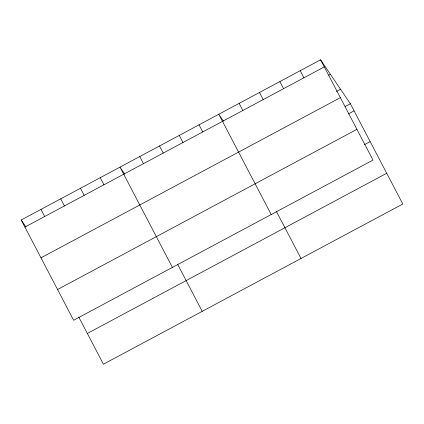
<?xml version="1.0" encoding="UTF-8"?>
<svg xmlns="http://www.w3.org/2000/svg" width="424" height="424" viewBox="0 0 424 424"><rect width="100%" height="100%" fill="white"/><g stroke="black" fill="none" stroke-linecap="round" stroke-linejoin="round"><path stroke-width="0.64" d="M320.576 59.8L372.998 160.076L73.622 320.258L21.2 219.982L320.576 59.8L350.378 103.742L402.8 204.018L103.424 364.2L78.763 317.025M24.91 227.079L324.286 66.897M328.664 75.233L330.407 74.301M336.471 91.42L340.541 89.241M40.985 257.829L340.361 97.647M345.141 106.541L350.378 103.742M348.268 113.95L354.088 110.839M57.547 289.507L356.923 129.325M364.349 144.701L370.163 141.589M87.349 333.45L386.725 173.268M223.522 121.243L218.784 114.263L271.212 214.539M124.73 174.105L119.992 167.125L172.414 267.401M21.2 219.982L25.933 226.962M300.219 70.691L303.929 77.788M279.861 81.583L283.571 88.68M259.499 92.48L263.214 99.576M239.141 103.371L242.857 110.468M276.347 211.306L301.014 258.481M199.026 124.836L202.736 131.933M179.267 135.404L182.977 142.501M159.509 145.978L163.219 153.075M139.75 156.551L143.46 163.648M177.555 264.163L202.222 311.338M100.234 177.693L103.944 184.79M80.475 188.267L84.185 195.363M60.717 198.84L64.427 205.937M40.958 209.408L44.668 216.505"/></g></svg>
